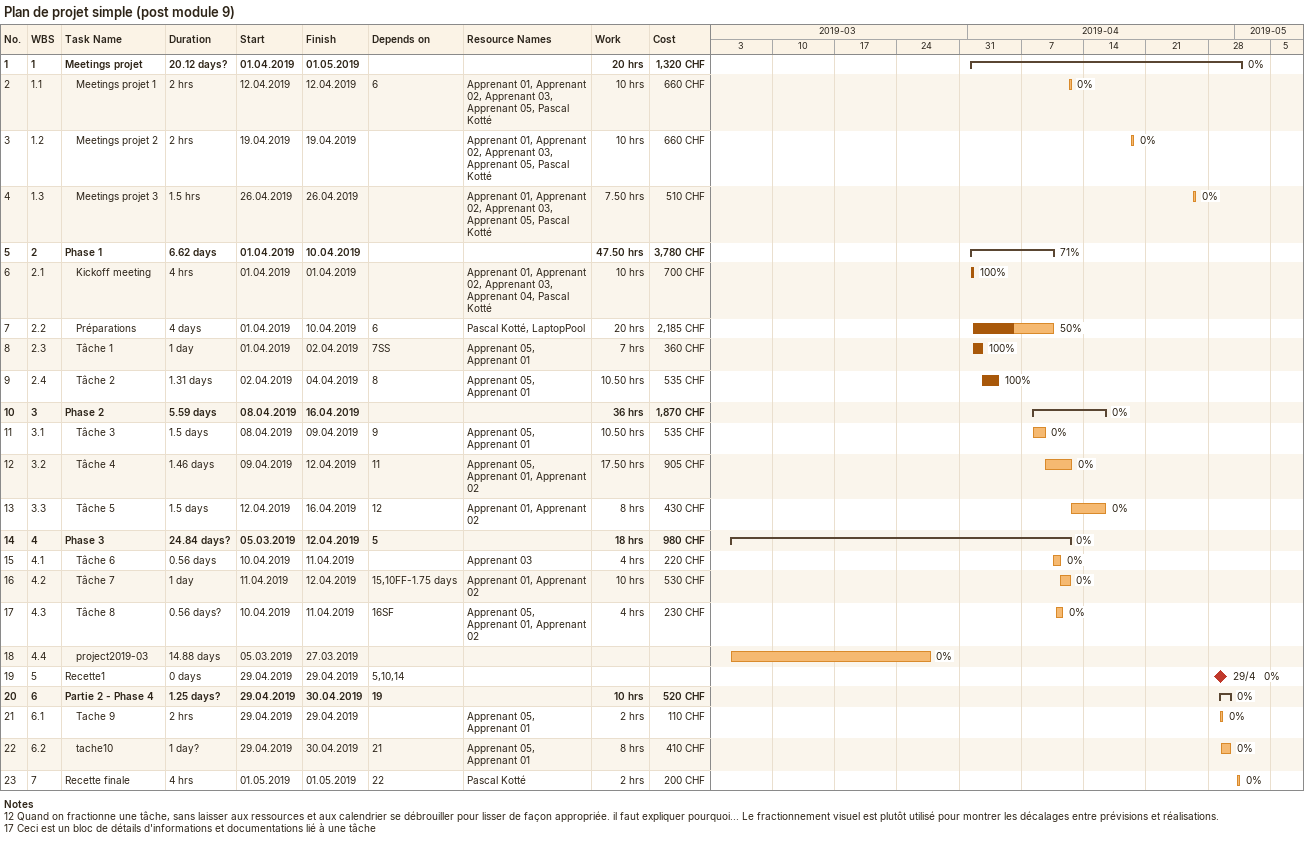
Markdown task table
Plan de projet simple (post module 9)

| ID | WBS | Task | Duration | Start | Finish | Predecessors | Resources | % complete | Work (h) | Cost (CHF) |
|---|---|---|---|---|---|---|---|---|---|---|
| 1 | 1 | **Meetings projet** | 20.12d? | 2019-04-01 | 2019-05-01 |  |  | 0 | 20 | 1320 |
| 2 | 1.1 | Meetings projet 1 | 2h | 2019-04-12 | 2019-04-12 | 6 | Apprenant 01, Apprenant 02, Apprenant 03, Apprenant 05, Pascal Kotté | 0 | 10 | 660 |
| 3 | 1.2 | Meetings projet 2 | 2h | 2019-04-19 | 2019-04-19 |  | Apprenant 01, Apprenant 02, Apprenant 03, Apprenant 05, Pascal Kotté | 0 | 10 | 660 |
| 4 | 1.3 | Meetings projet 3 | 1.5h | 2019-04-26 | 2019-04-26 |  | Apprenant 01, Apprenant 02, Apprenant 03, Apprenant 05, Pascal Kotté | 0 | 7.50 | 510 |
| 5 | 2 | **Phase 1** | 6.62d | 2019-04-01 | 2019-04-10 |  |  | 71 | 47.50 | 3780 |
| 6 | 2.1 | Kickoff meeting | 4h | 2019-04-01 | 2019-04-01 |  | Apprenant 01, Apprenant 02, Apprenant 03, Apprenant 04, Pascal Kotté | 100 | 10 | 700 |
| 7 | 2.2 | Préparations | 4d | 2019-04-01 | 2019-04-10 | 6 | Pascal Kotté, LaptopPool | 50 | 20 | 2185 |
| 8 | 2.3 | Tâche 1 | 1d | 2019-04-01 | 2019-04-02 | 7SS | Apprenant 05, Apprenant 01 | 100 | 7 | 360 |
| 9 | 2.4 | Tâche 2 | 1.31d | 2019-04-02 | 2019-04-04 | 8 | Apprenant 05, Apprenant 01 | 100 | 10.50 | 535 |
| 10 | 3 | **Phase 2** | 5.59d | 2019-04-08 | 2019-04-16 |  |  | 0 | 36 | 1870 |
| 11 | 3.1 | Tâche 3 | 1.5d | 2019-04-08 | 2019-04-09 | 9 | Apprenant 05, Apprenant 01 | 0 | 10.50 | 535 |
| 12 | 3.2 | Tâche 4 | 1.46d | 2019-04-09 | 2019-04-12 | 11 | Apprenant 05, Apprenant 01, Apprenant 02 | 0 | 17.50 | 905 |
| 13 | 3.3 | Tâche 5 | 1.5d | 2019-04-12 | 2019-04-16 | 12 | Apprenant 01, Apprenant 02 | 0 | 8 | 430 |
| 14 | 4 | **Phase 3** | 24.84d? | 2019-03-05 | 2019-04-12 | 5 |  | 0 | 18 | 980 |
| 15 | 4.1 | Tâche 6 | 0.56d | 2019-04-10 | 2019-04-11 |  | Apprenant 03 | 0 | 4 | 220 |
| 16 | 4.2 | Tâche 7 | 1d | 2019-04-11 | 2019-04-12 | 15, 10FF-1.75d | Apprenant 01, Apprenant 02 | 0 | 10 | 530 |
| 17 | 4.3 | Tâche 8 | 0.56d? | 2019-04-10 | 2019-04-11 | 16SF | Apprenant 05, Apprenant 01, Apprenant 02 | 0 | 4 | 230 |
| 18 | 4.4 | project2019-03 | 14.88d | 2019-03-05 | 2019-03-27 |  |  | 0 |  |  |
| 19 | 5 | Recette1 | 0d | 2019-04-29 | 2019-04-29 | 5, 10, 14 |  | 0 |  |  |
| 20 | 6 | **Partie 2 - Phase 4** | 1.25d? | 2019-04-29 | 2019-04-30 | 19 |  | 0 | 10 | 520 |
| 21 | 6.1 | Tache 9 | 2h | 2019-04-29 | 2019-04-29 |  | Apprenant 05, Apprenant 01 | 0 | 2 | 110 |
| 22 | 6.2 | tache10 | 1d? | 2019-04-29 | 2019-04-30 | 21 | Apprenant 05, Apprenant 01 | 0 | 8 | 410 |
| 23 | 7 | Recette finale | 4h | 2019-05-01 | 2019-05-01 | 22 | Pascal Kotté | 0 | 2 | 200 |

Notes
- 12: Quand on fractionne une tâche, sans laisser aux ressources et aux calendrier se débrouiller pour lisser de façon appropriée. il faut expliquer pourquoi... Le fractionnement visuel est plutôt utilisé pour montrer les décalages entre prévisions et réalisations.
- 17: Ceci est un bloc de détails d'informations et documentations lié à une tâche
